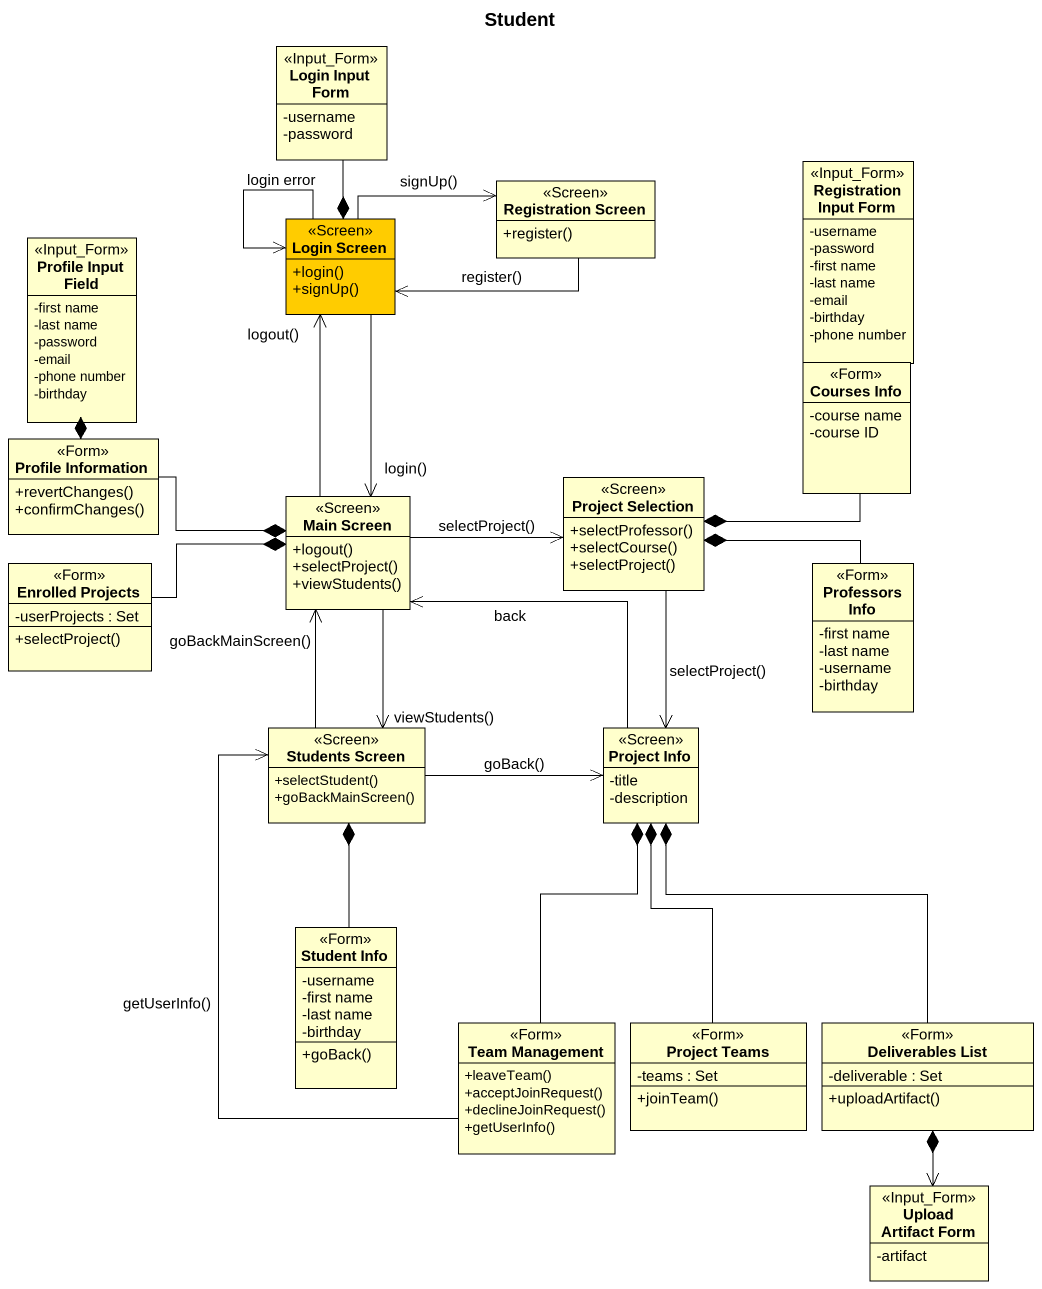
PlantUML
@startuml
title Student
hide circle
hide empty members
skinparam classAttributeIconSize 0
class "Login Input Form" as Login_Input_Form <<Input_Form>> {
  -username
  -password
}
class "Registration Screen" as Registration_Screen <<Screen>> {
  +register()
}
class "Registration Input Form" as Registration_Input_Form <<Input_Form>> {
  -username
  -password
  -first name
  -last name
  -email
  -birthday
  -phone number
}
class "Profile Input Field" as Profile_Input_Field <<Input_Form>> {
  -first name
  -last name
  -password
  -email
  -phone number
  -birthday
}
class "Login Screen" as Login_Screen <<Screen>> #FFCC00 {
  +login()
  +signUp()
}
class "Courses Info" as Courses_Info <<Form>> {
  -course name
  -course ID
}
class "Profile Information" as Profile_Information <<Form>> {
  +revertChanges()
  +confirmChanges()
}
class "Main Screen" as Main_Screen <<Screen>> {
  +logout()
  +selectProject()
  +viewStudents()
}
class "Project Selection" as Project_Selection <<Screen>> {
  +selectProfessor()
  +selectCourse()
  +selectProject()
}
class "Enrolled Projects" as Enrolled_Projects <<Form>> {
  -userProjects : Set
  +selectProject()
}
class "Professors Info" as Professors_Info <<Form>> {
  -first name
  -last name
  -username
  -birthday
}
class "Students Screen" as Students_Screen <<Screen>> {
  +selectStudent()
  +goBackMainScreen()
}
class "Project Info" as Project_Info <<Screen>> {
  -title
  -description
}
class "Student Info" as Student_Info <<Form>> {
  -username
  -first name
  -last name
  -birthday
  +goBack()
}
class "Team Management" as Team_Management <<Form>> {
  +leaveTeam()
  +acceptJoinRequest()
  +declineJoinRequest()
  +getUserInfo()
}
class "Project Teams" as Project_Teams <<Form>> {
  -teams : Set
  +joinTeam()
}
class "Deliverables List" as Deliverables_List <<Form>> {
  -deliverable : Set
  +uploadArtifact()
}
class "Upload Artifact Form" as Upload_Artifact_Form <<Input_Form>> {
  -artifact
}
Registration_Screen -left-> Login_Screen : register()
Login_Screen *-up- Login_Input_Form
Login_Screen -right-> Registration_Screen : signUp()
Login_Screen --> Login_Screen : login error
Login_Screen --> Main_Screen : login()
Profile_Information *-up- Profile_Input_Field
Main_Screen -up-> Login_Screen : logout()
Main_Screen *-left- Profile_Information
Main_Screen -right-> Project_Selection : selectProject()
Main_Screen *-left- Enrolled_Projects
Main_Screen --> Students_Screen : viewStudents()
Project_Selection *-right- Courses_Info
Project_Selection *-right- Professors_Info
Project_Selection --> Project_Info : selectProject()
Students_Screen -up-> Main_Screen : goBackMainScreen()
Students_Screen -right-> Project_Info : goBack()
Students_Screen *-- Student_Info
Project_Info -up-> Main_Screen : back
Project_Info *-- Team_Management
Project_Info *-- Project_Teams
Project_Info *-- Deliverables_List
Team_Management -up-> Students_Screen : getUserInfo()
Deliverables_List *--> Upload_Artifact_Form
@enduml
